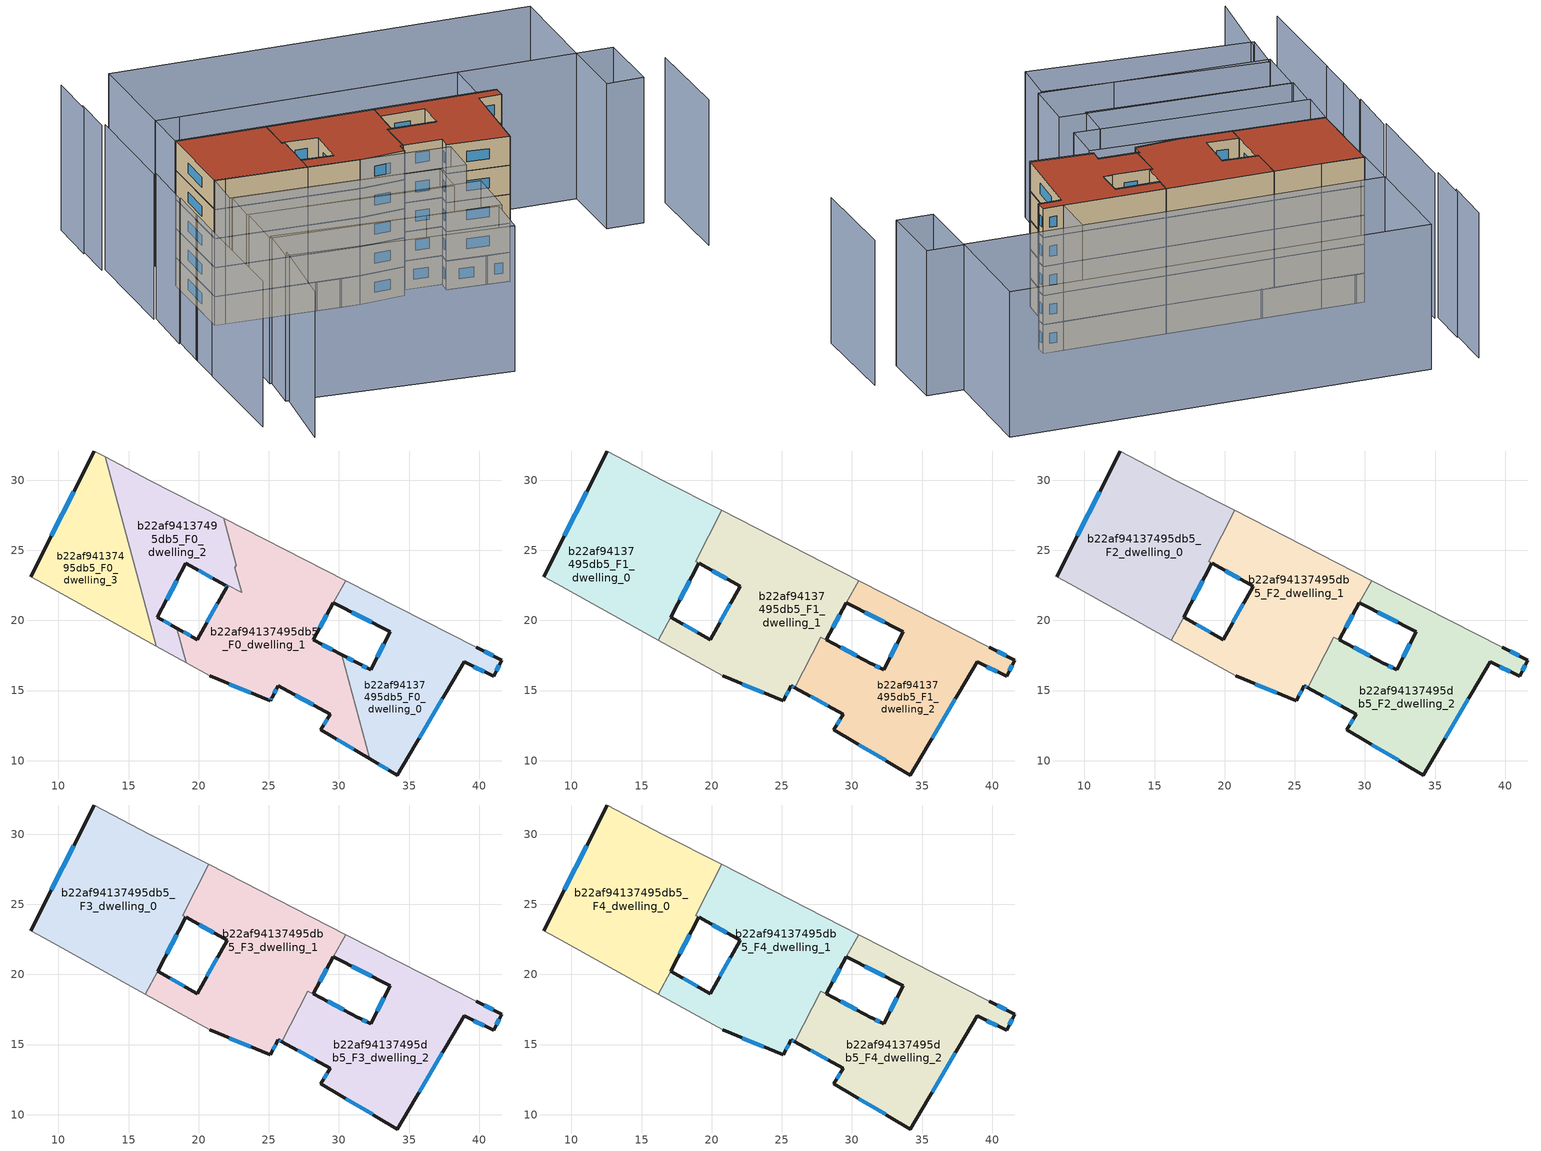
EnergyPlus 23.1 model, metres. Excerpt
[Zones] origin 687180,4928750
b22af94137495db5_F0_dwelling_0
 floor ground (EU_floor_Construction): 41.03,16.02 41.6,17.18 39.77,18.08 30.48,22.84 29.68,21.39 29.6,21.26 33.65,19.21 32.26,16.48 31.39,16.93 30.2,17.56 32.2,10.14 34.17,8.98 38.92,17.05 z0
 wall outside (EU_wall_Construction): 30.2,17.56 31.39,16.93 32.26,16.48 33.65,19.21 29.6,21.26 / 39.77,18.08 41.6,17.18 41.03,16.02 38.92,17.05 34.17,8.98 32.2,10.14 z0:3
 wall adiabatic (EU_wall_Construction): 30.48,22.84 39.77,18.08 z0:3
 wall to b22af94137495db5_F0_dwelling_1 (EU_wall_Construction): 32.2,10.14 30.2,17.56 / 29.6,21.26 30.47,22.84 z0:3
 window (EU_Window_Construction): 30.59,17.35 31,17.13 / 31.68,16.78 31.98,16.63 / 32.71,17.37 33.2,18.32 / 32.34,19.88 30.92,20.59 / 40.37,17.79 41.01,17.47 / 41.42,16.8 41.22,16.4 / 40.35,16.36 39.61,16.72 / 37.38,14.43 35.72,11.61 / 33.53,9.36 32.84,9.76 z0.98:2.02
b22af94137495db5_F0_dwelling_1
 floor ground (EU_floor_Construction): 32.2,10.14 30.2,17.56 28.15,18.63 29.6,21.26 29.68,21.39 30.47,22.84 21.78,27.29 22.69,23.93 22.59,23.74 23.06,22.01 23.05,22.01 22.07,22.5 19.9,18.62 18.44,19.45 19.12,16.97 20.79,16.04 25.09,14.27 25.23,14.53 25.67,15.34 29.38,13.32 28.7,12.2 z0
 wall outside (EU_wall_Construction): 32.2,10.14 28.7,12.2 29.38,13.32 25.67,15.34 25.23,14.53 25.09,14.27 20.79,16.04 / 18.44,19.45 19.9,18.62 22.02,22.42 / 29.6,21.26 28.15,18.63 30.2,17.56 z0:3
 wall adiabatic (EU_wall_Construction): 21.78,27.29 30.47,22.84 / 20.79,16.04 19.12,16.97 z0:3
 wall to b22af94137495db5_F0_dwelling_2 (EU_wall_Construction): 19.12,16.97 18.45,19.45 / 22.02,22.42 22.07,22.5 23.05,22.01 23.06,22.01 22.59,23.74 22.69,23.93 21.78,27.29 z0:3
 window (EU_Window_Construction): 28.82,18.28 29.53,17.91 / 31.07,10.81 29.84,11.53 / 28.92,12.57 29.16,12.96 / 28.18,13.98 26.88,14.68 / 25.53,15.08 25.38,14.8 / 25.19,14.45 25.14,14.36 / 23.69,14.85 22.19,15.47 / 18.92,19.18 19.43,18.89 / 20.59,19.86 21.33,21.19 / 29.13,20.41 28.62,19.49 z0.98:2.02
b22af94137495db5_F0_dwelling_2
 floor ground (EU_floor_Construction): 19.12,16.97 18.44,19.45 17.06,20.24 19.09,24.09 21.89,22.5 22.02,22.42 22.07,22.5 23.05,22.01 23.06,22.01 22.59,23.74 22.69,23.93 21.78,27.29 16.47,30.01 13.32,31.68 16.98,18.16 z0
 wall outside (EU_wall_Construction): 22.02,22.42 21.89,22.5 19.09,24.09 17.06,20.24 18.44,19.45 z0:3
 wall adiabatic (EU_wall_Construction): 19.12,16.97 16.98,18.16 / 13.32,31.68 16.47,30.01 21.78,27.29 z0:3
 wall to b22af94137495db5_F0_dwelling_3 (EU_wall_Construction): 16.98,18.16 13.33,31.68 z0:3
 window (EU_Window_Construction): 21.98,22.45 21.93,22.47 / 20.98,23.01 20,23.57 / 18.43,22.84 17.72,21.49 / 17.51,19.98 18,19.71 z0.98:2.02
b22af94137495db5_F0_dwelling_3
 floor ground (EU_floor_Construction): 16.98,18.16 13.32,31.68 12.56,32.08 8.03,23.13 8.94,22.63 z0
 wall outside (EU_wall_Construction): 8.03,23.13 12.56,32.08 z0:3
 wall adiabatic (EU_wall_Construction): 12.56,32.08 13.32,31.68 / 16.98,18.16 8.94,22.63 8.03,23.13 z0:3
 window (EU_Window_Construction): 9.51,26.04 11.09,29.17 z0.98:2.02
b22af94137495db5_F1_dwelling_0
 floor to b22af94137495db5_F0_dwelling_2 (EU_floor_Construction): 17.06,20.24 19.09,24.09 18.85,24.23 20.71,27.84 16.47,30.01 13.33,31.68 16.64,19.43 z3
 floor to b22af94137495db5_F0_dwelling_3 (EU_floor_Construction): 16.2,18.6 16.64,19.43 13.33,31.68 12.56,32.08 8.03,23.13 8.94,22.63 z3
 wall outside (EU_wall_Construction): 8.03,23.13 12.56,32.08 / 19.09,24.09 17.07,20.24 z3:6
 wall adiabatic (EU_wall_Construction): 16.2,18.6 8.94,22.63 8.03,23.13 / 12.56,32.08 16.47,30.01 20.71,27.84 z3:6
 wall to b22af94137495db5_F1_dwelling_1 (EU_wall_Construction): 20.71,27.84 18.85,24.23 19.09,24.09 / 17.07,20.24 16.2,18.6 z3:6
 window (EU_Window_Construction): 9.51,26.04 11.09,29.17 / 18.43,22.84 17.73,21.49 z3.98:5.02
b22af94137495db5_F1_dwelling_1
 floor to b22af94137495db5_F0_dwelling_1 (EU_floor_Construction): 29.72,17.81 28.15,18.63 29.6,21.26 29.68,21.39 30.47,22.84 21.78,27.29 22.69,23.93 22.59,23.74 23.06,22.01 23.05,22.01 22.07,22.5 19.9,18.62 18.45,19.45 19.12,16.97 20.79,16.04 25.09,14.27 25.23,14.53 25.67,15.34 25.94,15.2 27.79,18.82 z3
 floor to b22af94137495db5_F0_dwelling_2 (EU_floor_Construction): 23.06,22.01 22.59,23.74 22.69,23.93 21.78,27.29 20.71,27.84 18.85,24.23 19.09,24.09 21.89,22.5 22.02,22.42 22.07,22.5 23.05,22.01 z3; 19.12,16.97 18.45,19.45 17.07,20.24 16.98,18.16 z3; 16.98,18.16 17.07,20.24 16.64,19.43 z3
 floor to b22af94137495db5_F0_dwelling_3 (EU_floor_Construction): 16.98,18.16 16.64,19.43 16.2,18.6 z3
 wall outside (EU_wall_Construction): 29.6,21.26 28.15,18.63 31.39,16.93 / 25.94,15.2 25.67,15.34 25.09,14.27 20.79,16.04 / 17.07,20.24 19.9,18.62 22.02,22.42 19.1,24.09 z3:6
 wall adiabatic (EU_wall_Construction): 20.71,27.84 30.48,22.84 / 20.79,16.04 16.2,18.6 z3:6
 wall to b22af94137495db5_F1_dwelling_2 (EU_wall_Construction): 30.48,22.84 29.6,21.26 / 31.39,16.93 27.79,18.82 25.93,15.2 z3:6
 window (EU_Window_Construction): 29.13,20.41 28.62,19.49 / 29.21,18.08 30.34,17.48 / 25.85,15.24 25.76,15.29 / 25.48,14.99 25.28,14.62 / 23.69,14.85 22.19,15.47 / 17.99,19.71 18.98,19.15 / 20.59,19.86 21.33,21.19 / 21.07,22.96 20.05,23.55 z3.98:5.02
b22af94137495db5_F1_dwelling_2
 floor to b22af94137495db5_F0_dwelling_0 (EU_floor_Construction): 41.03,16.02 41.6,17.18 39.77,18.08 30.48,22.84 29.61,21.26 33.65,19.21 32.26,16.48 31.39,16.93 30.2,17.55 32.2,10.14 34.17,8.98 38.92,17.05 z3
 floor to b22af94137495db5_F0_dwelling_1 (EU_floor_Construction): 32.2,10.14 30.2,17.55 27.79,18.82 25.94,15.2 29.38,13.32 28.7,12.2 z3
 wall outside (EU_wall_Construction): 31.4,16.93 32.26,16.48 33.65,19.21 29.61,21.26 / 39.77,18.08 41.6,17.18 41.03,16.02 38.92,17.05 34.17,8.98 28.7,12.2 29.38,13.32 25.94,15.2 z3:6
 wall adiabatic (EU_wall_Construction): 30.48,22.84 39.77,18.08 z3:6
 window (EU_Window_Construction): 28.26,13.93 27.06,14.59 / 31.68,16.78 31.98,16.63 / 32.71,17.37 33.2,18.32 / 32.34,19.88 30.92,20.59 / 40.37,17.79 41.01,17.47 / 41.42,16.8 41.22,16.4 / 40.35,16.36 39.61,16.72 / 37.38,14.43 35.72,11.61 / 32.39,10.03 30.48,11.15 / 28.92,12.57 29.16,12.96 z3.98:5.02
b22af94137495db5_F2_dwelling_0
 floor to b22af94137495db5_F1_dwelling_0 (EU_floor_Construction): 17.07,20.24 19.09,24.09 18.85,24.23 20.71,27.84 16.47,30.01 12.56,32.08 8.03,23.13 8.94,22.63 16.2,18.6 z6
 wall outside (EU_wall_Construction): 8.03,23.13 12.56,32.08 / 19.09,24.09 17.07,20.24 z6:9
 wall adiabatic (EU_wall_Construction): 16.2,18.6 8.94,22.63 8.03,23.13 / 12.56,32.08 16.47,30.01 20.71,27.84 z6:9
 wall to b22af94137495db5_F2_dwelling_1 (EU_wall_Construction): 20.71,27.84 18.85,24.23 19.09,24.09 / 17.07,20.24 16.2,18.6 z6:9
 window (EU_Window_Construction): 9.51,26.04 11.09,29.17 / 18.43,22.84 17.73,21.49 z6.98:8.02
b22af94137495db5_F2_dwelling_1
 floor to b22af94137495db5_F1_dwelling_1 (EU_floor_Construction): 29.72,17.81 28.15,18.63 29.6,21.26 30.48,22.84 20.71,27.84 18.85,24.23 19.1,24.09 22.02,22.42 19.9,18.62 17.07,20.24 16.2,18.6 20.79,16.04 25.09,14.27 25.67,15.34 25.94,15.2 27.79,18.82 z6
 wall outside (EU_wall_Construction): 29.6,21.26 28.15,18.63 31.39,16.93 / 25.94,15.2 25.67,15.34 25.09,14.27 20.79,16.04 / 17.07,20.24 19.9,18.62 22.02,22.42 19.1,24.09 z6:9
 wall adiabatic (EU_wall_Construction): 20.71,27.84 30.48,22.84 / 20.79,16.04 16.2,18.6 z6:9
 wall to b22af94137495db5_F2_dwelling_2 (EU_wall_Construction): 30.48,22.84 29.6,21.26 / 31.39,16.93 27.79,18.82 25.93,15.2 z6:9
 window (EU_Window_Construction): 29.13,20.41 28.62,19.49 / 29.21,18.08 30.34,17.48 / 25.85,15.24 25.76,15.29 / 25.48,14.99 25.28,14.62 / 23.69,14.85 22.19,15.47 / 17.99,19.71 18.98,19.15 / 20.59,19.86 21.33,21.19 / 21.07,22.96 20.05,23.55 z6.98:8.02
b22af94137495db5_F2_dwelling_2
 floor to b22af94137495db5_F1_dwelling_2 (EU_floor_Construction): 41.03,16.02 41.6,17.18 39.77,18.08 30.48,22.84 29.61,21.26 33.65,19.21 32.26,16.48 31.39,16.93 27.79,18.82 25.94,15.2 29.38,13.32 28.7,12.2 34.17,8.98 38.92,17.05 z6
 wall outside (EU_wall_Construction): 31.4,16.93 32.26,16.48 33.65,19.21 29.61,21.26 / 39.77,18.08 41.6,17.18 41.03,16.02 38.92,17.05 34.17,8.98 28.7,12.2 29.38,13.32 25.94,15.2 z6:9
 wall adiabatic (EU_wall_Construction): 30.48,22.84 39.77,18.08 z6:9
 window (EU_Window_Construction): 28.26,13.93 27.06,14.59 / 31.68,16.78 31.98,16.63 / 32.71,17.37 33.2,18.32 / 32.34,19.88 30.92,20.59 / 40.37,17.79 41.01,17.47 / 41.42,16.8 41.22,16.4 / 40.35,16.36 39.61,16.72 / 37.38,14.43 35.72,11.61 / 32.39,10.03 30.48,11.15 / 28.92,12.57 29.16,12.96 z6.98:8.02
b22af94137495db5_F3_dwelling_0
 floor to b22af94137495db5_F2_dwelling_0 (EU_floor_Construction): 17.07,20.24 19.09,24.09 18.85,24.23 20.71,27.84 16.47,30.01 12.56,32.08 8.03,23.13 8.94,22.63 16.2,18.6 z9
 wall outside (EU_wall_Construction): 8.03,23.13 12.56,32.08 / 19.09,24.09 17.07,20.24 z9:12
 wall adiabatic (EU_wall_Construction): 16.2,18.6 8.94,22.63 8.03,23.13 / 12.56,32.08 16.47,30.01 20.71,27.84 z9:12
 wall to b22af94137495db5_F3_dwelling_1 (EU_wall_Construction): 20.71,27.84 18.85,24.23 19.09,24.09 / 17.07,20.24 16.2,18.6 z9:12
 window (EU_Window_Construction): 9.51,26.04 11.09,29.17 / 18.43,22.84 17.73,21.49 z9.98:11.02
b22af94137495db5_F3_dwelling_1
 floor to b22af94137495db5_F2_dwelling_1 (EU_floor_Construction): 29.72,17.81 28.15,18.63 29.6,21.26 30.48,22.84 20.71,27.84 18.85,24.23 19.1,24.09 22.02,22.42 19.9,18.62 17.07,20.24 16.2,18.6 20.79,16.04 25.09,14.27 25.67,15.34 25.94,15.2 27.79,18.82 z9
 wall outside (EU_wall_Construction): 29.6,21.26 28.15,18.63 31.39,16.93 / 25.94,15.2 25.67,15.34 25.09,14.27 20.79,16.04 / 17.07,20.24 19.9,18.62 22.02,22.42 19.1,24.09 z9:12
 wall adiabatic (EU_wall_Construction): 20.71,27.84 30.48,22.84 / 20.79,16.04 16.2,18.6 z9:12
 wall to b22af94137495db5_F3_dwelling_2 (EU_wall_Construction): 30.48,22.84 29.6,21.26 / 31.39,16.93 27.79,18.82 25.93,15.2 z9:12
 window (EU_Window_Construction): 29.13,20.41 28.62,19.49 / 29.21,18.08 30.34,17.48 / 25.85,15.24 25.76,15.29 / 25.48,14.99 25.28,14.62 / 23.69,14.85 22.19,15.47 / 17.99,19.71 18.98,19.15 / 20.59,19.86 21.33,21.19 / 21.07,22.96 20.05,23.55 z9.98:11.02
b22af94137495db5_F3_dwelling_2
 floor to b22af94137495db5_F2_dwelling_2 (EU_floor_Construction): 41.03,16.02 41.6,17.18 39.77,18.08 30.48,22.84 29.61,21.26 33.65,19.21 32.26,16.48 31.39,16.93 27.79,18.82 25.94,15.2 29.38,13.32 28.7,12.2 34.17,8.98 38.92,17.05 z9
 wall outside (EU_wall_Construction): 31.4,16.93 32.26,16.48 33.65,19.21 29.61,21.26 / 39.77,18.08 41.6,17.18 41.03,16.02 38.92,17.05 34.17,8.98 28.7,12.2 29.38,13.32 25.94,15.2 z9:12
 wall adiabatic (EU_wall_Construction): 30.48,22.84 39.77,18.08 z9:12
 window (EU_Window_Construction): 28.26,13.93 27.06,14.59 / 31.68,16.78 31.98,16.63 / 32.71,17.37 33.2,18.32 / 32.34,19.88 30.92,20.59 / 40.37,17.79 41.01,17.47 / 41.42,16.8 41.22,16.4 / 40.35,16.36 39.61,16.72 / 37.38,14.43 35.72,11.61 / 32.39,10.03 30.48,11.15 / 28.92,12.57 29.16,12.96 z9.98:11.02
b22af94137495db5_F4_dwelling_0
 floor to b22af94137495db5_F3_dwelling_0 (EU_floor_Construction): 17.07,20.24 19.09,24.09 18.85,24.23 20.71,27.84 16.47,30.01 12.56,32.08 8.03,23.13 8.94,22.63 16.2,18.6 z12
 wall outside (EU_wall_Construction): 8.03,23.13 12.56,32.08 / 19.09,24.09 17.07,20.24 z12:15
 wall adiabatic (EU_wall_Construction): 16.2,18.6 8.94,22.63 8.03,23.13 / 12.56,32.08 16.47,30.01 20.71,27.84 z12:15
 wall to b22af94137495db5_F4_dwelling_1 (EU_wall_Construction): 20.71,27.84 18.85,24.23 19.09,24.09 / 17.07,20.24 16.2,18.6 z12:15
 window (EU_Window_Construction): 9.51,26.04 11.09,29.17 / 18.43,22.84 17.73,21.49 z12.98:14.02
 roof outside (EU_roof_Construction): 20.71,27.84 18.85,24.23 19.09,24.09 17.07,20.24 16.2,18.6 8.94,22.63 8.03,23.13 12.56,32.08 16.47,30.01 z15
b22af94137495db5_F4_dwelling_1
 floor to b22af94137495db5_F3_dwelling_1 (EU_floor_Construction): 29.72,17.81 28.15,18.63 29.6,21.26 30.48,22.84 20.71,27.84 18.85,24.23 19.1,24.09 22.02,22.42 19.9,18.62 17.07,20.24 16.2,18.6 20.79,16.04 25.09,14.27 25.67,15.34 25.94,15.2 27.79,18.82 z12
 wall outside (EU_wall_Construction): 29.6,21.26 28.15,18.63 31.39,16.93 / 25.94,15.2 25.67,15.34 25.09,14.27 20.79,16.04 / 17.07,20.24 19.9,18.62 22.02,22.42 19.1,24.09 z12:15
 wall adiabatic (EU_wall_Construction): 20.71,27.84 30.48,22.84 / 20.79,16.04 16.2,18.6 z12:15
 wall to b22af94137495db5_F4_dwelling_2 (EU_wall_Construction): 30.48,22.84 29.6,21.26 / 31.39,16.93 27.79,18.82 25.93,15.2 z12:15
 window (EU_Window_Construction): 29.13,20.41 28.62,19.49 / 29.21,18.08 30.34,17.48 / 25.85,15.24 25.76,15.29 / 25.48,14.99 25.28,14.62 / 23.69,14.85 22.19,15.47 / 17.99,19.71 18.98,19.15 / 20.59,19.86 21.33,21.19 / 21.07,22.96 20.05,23.55 z12.98:14.02
 roof outside (EU_roof_Construction): 30.48,22.84 29.6,21.26 28.15,18.63 29.72,17.81 27.79,18.82 25.94,15.2 25.67,15.34 25.09,14.27 20.79,16.04 16.2,18.6 17.07,20.24 19.9,18.62 22.02,22.42 19.09,24.09 18.85,24.23 20.71,27.84 z15
b22af94137495db5_F4_dwelling_2
 floor to b22af94137495db5_F3_dwelling_2 (EU_floor_Construction): 41.03,16.02 41.6,17.18 39.77,18.08 30.48,22.84 29.61,21.26 33.65,19.21 32.26,16.48 31.39,16.93 27.79,18.82 25.94,15.2 29.38,13.32 28.7,12.2 34.17,8.98 38.92,17.05 z12
 wall outside (EU_wall_Construction): 31.4,16.93 32.26,16.48 33.65,19.21 29.61,21.26 / 39.77,18.08 41.6,17.18 41.03,16.02 38.92,17.05 34.17,8.98 28.7,12.2 29.38,13.32 25.94,15.2 z12:15
 wall adiabatic (EU_wall_Construction): 30.48,22.84 39.77,18.08 z12:15
 window (EU_Window_Construction): 28.26,13.93 27.06,14.59 / 31.68,16.78 31.98,16.63 / 32.71,17.37 33.2,18.32 / 32.34,19.88 30.92,20.59 / 40.37,17.79 41.01,17.47 / 41.42,16.8 41.22,16.4 / 40.35,16.36 39.61,16.72 / 37.38,14.43 35.72,11.61 / 32.39,10.03 30.48,11.15 / 28.92,12.57 29.16,12.96 z12.98:14.02
 roof outside (EU_roof_Construction): 39.77,18.08 41.6,17.18 41.03,16.02 38.92,17.05 34.17,8.98 28.7,12.2 29.38,13.32 25.94,15.2 27.79,18.82 31.39,16.93 32.26,16.48 33.65,19.21 29.61,21.26 30.48,22.84 z15
shading: 52.92,0.44 57.57,9.99 / -5.19,-0.99 -0.05,7.01 / -0.91,15.65 -6.62,4.29 / 0.98,19.32 -0.97,15.46 / 2.88,22.88 0.84,19.03 / 5.61,28.39 2.73,22.96 / 11.04,39.55 5.38,28.51 / 12.95,44.03 10.73,39.71 / 15.23,48.73 12.56,43.54 / 18.76,-5.09 -0.71,6.56 / -0.71,6.56 1.77,10.71 / 1.77,10.71 21.24,-0.93 / 21.24,-0.93 18.76,-5.09 / 4.2,15.56 24.57,4.26 / 24.57,4.26 21.7,-0.91 / 21.7,-0.91 1.33,10.39 / 1.33,10.39 4.2,15.56 / 6.07,19.25 24.14,8.98 / 24.14,8.98 22.09,5.37 / 22.09,5.37 4.02,15.64 / 4.02,15.64 6.07,19.25 / 26.42,7.69 5.89,19.36 / 5.89,19.36 8.1,23.25 / 8.1,23.25 28.64,11.58 / 28.64,11.58 26.42,7.69 / 14.81,36.52 42.06,22.53 / 42.06,22.53 39.76,18.05 / 39.76,18.05 12.51,32.04 / 12.51,32.04 14.81,36.52 / 52.82,17 14.78,36.54 / 14.78,36.54 20.19,47.07 / 20.19,47.07 58.23,27.53 / 58.23,27.53 52.82,17 / 56.2,15.33 52.79,8.5 / 52.79,8.5 49.42,10.18 / 49.42,10.18 52.82,17.01 / 52.82,17.01 56.2,15.33 z0:15
[Building]
EU S2 Campaign: North Axis=0; Terrain=City; Solar Distribution=FullExterior
[Site:Location]
Bologna: Latitude=44.5; Longitude=11.25; Time Zone=1; Elevation=37
[SizingPeriod:WeatherFileDays]
AnnualSizingPeriod: Begin Month=1; Begin Day of Month=1; End Month=12; End Day of Month=31; Day of Week for Start Day=Monday; Use Weather File Daylight Saving Period=No; Use Weather File Rain and Snow Indicators=No
[MATERIAL]
EU_InternalMass_Material: Roughness=MediumRough; Thickness=0.1; Conductivity=1; Density=1800; Specific Heat=900; Thermal Absorptance=0.9; Solar Absorptance=0.7; Visible Absorptance=0.7
[MATERIAL:NOMASS] Roughness=MediumRough; Thermal Absorptance=0.9; Solar Absorptance=0.7; Visible Absorptance=0.7
Name | Thermal Resistance
EU_wall_NoMass | 0.905828
EU_roof_NoMass | 0.37593
EU_floor_NoMass | 0.67114
[WINDOWMATERIAL:SIMPLEGLAZINGSYSTEM]
EU_Window_SimpleGlazing: UFactor=4.52486; Solar Heat Gain Coefficient=0.85; Visible Transmittance=0.85
[CONSTRUCTION]
EU_wall_Construction: EU_wall_NoMass
EU_roof_Construction: EU_roof_NoMass
EU_floor_Construction: EU_floor_NoMass
EU_InternalMass_Construction: EU_InternalMass_Material
EU_Window_Construction: EU_Window_SimpleGlazing
[ZONE] Type=1; Multiplier=1; Ceiling Height=autocalculate; Floor Area=autocalculate; Part of Total Floor Area=Yes
Name | Volume
b22af94137495db5_F0_dwelling_0 | 200.8
b22af94137495db5_F1_dwelling_0 | 282.845
b22af94137495db5_F2_dwelling_0; b22af94137495db5_F3_dwelling_0; b22af94137495db5_F4_dwelling_0 | 282.861
b22af94137495db5_F0_dwelling_1 | 300.012
b22af94137495db5_F1_dwelling_1 | 280.583
b22af94137495db5_F2_dwelling_1; b22af94137495db5_F3_dwelling_1; b22af94137495db5_F4_dwelling_1 | 280.624
b22af94137495db5_F0_dwelling_2 | 166.914
b22af94137495db5_F1_dwelling_2 | 271.343
b22af94137495db5_F2_dwelling_2; b22af94137495db5_F3_dwelling_2; b22af94137495db5_F4_dwelling_2 | 271.326
b22af94137495db5_F0_dwelling_3 | 167.079
[INTERNALMASS] Construction=EU_InternalMass_Construction
Name | Zone or ZoneList | Surface Area
b22af94137495db5_F0_dwelling_0_EU_InternalMass | b22af94137495db5_F0_dwelling_0 | 66.9381
b22af94137495db5_F0_dwelling_1_EU_InternalMass | b22af94137495db5_F0_dwelling_1 | 100.004
b22af94137495db5_F0_dwelling_2_EU_InternalMass | b22af94137495db5_F0_dwelling_2 | 55.6433
b22af94137495db5_F0_dwelling_3_EU_InternalMass | b22af94137495db5_F0_dwelling_3 | 55.6882
b22af94137495db5_F1_dwelling_0_EU_InternalMass | b22af94137495db5_F1_dwelling_0 | 94.2825
b22af94137495db5_F1_dwelling_1_EU_InternalMass | b22af94137495db5_F1_dwelling_1 | 93.5625
b22af94137495db5_F1_dwelling_2_EU_InternalMass | b22af94137495db5_F1_dwelling_2 | 90.4451
b22af94137495db5_F2_dwelling_0_EU_InternalMass | b22af94137495db5_F2_dwelling_0 | 94.2825
b22af94137495db5_F2_dwelling_1_EU_InternalMass | b22af94137495db5_F2_dwelling_1 | 93.5625
b22af94137495db5_F2_dwelling_2_EU_InternalMass | b22af94137495db5_F2_dwelling_2 | 90.4451
b22af94137495db5_F3_dwelling_0_EU_InternalMass | b22af94137495db5_F3_dwelling_0 | 94.2825
b22af94137495db5_F3_dwelling_1_EU_InternalMass | b22af94137495db5_F3_dwelling_1 | 93.5625
b22af94137495db5_F3_dwelling_2_EU_InternalMass | b22af94137495db5_F3_dwelling_2 | 90.4451
b22af94137495db5_F4_dwelling_0_EU_InternalMass | b22af94137495db5_F4_dwelling_0 | 94.2825
b22af94137495db5_F4_dwelling_1_EU_InternalMass | b22af94137495db5_F4_dwelling_1 | 93.5625
b22af94137495db5_F4_dwelling_2_EU_InternalMass | b22af94137495db5_F4_dwelling_2 | 90.4451
[OTHEREQUIPMENT] Fuel Type=Electricity; Design Level Calculation Method=Watts/Area; Power per Zone Floor Area=1; Fraction Latent=0; Fraction Radiant=0; Fraction Lost=0; Carbon Dioxide Generation Rate=0; EndUse Subcategory=EU_Step8_InternalGains
Name | Zone or ZoneList or Space or SpaceList | Schedule
EU_Step8_InternalGain_b22af94137495db5_F0_dwelling_0_f000 | b22af94137495db5_F0_dwelling_0 | EU_Step8_GainSchedule_b22af94137495db5_F0_dwelling_0_f000
EU_Step8_InternalGain_b22af94137495db5_F0_dwelling_1_f000 | b22af94137495db5_F0_dwelling_1 | EU_Step8_GainSchedule_b22af94137495db5_F0_dwelling_1_f000
EU_Step8_InternalGain_b22af94137495db5_F0_dwelling_2_f000 | b22af94137495db5_F0_dwelling_2 | EU_Step8_GainSchedule_b22af94137495db5_F0_dwelling_2_f000
EU_Step8_InternalGain_b22af94137495db5_F0_dwelling_3_f000 | b22af94137495db5_F0_dwelling_3 | EU_Step8_GainSchedule_b22af94137495db5_F0_dwelling_3_f000
EU_Step8_InternalGain_b22af94137495db5_F1_dwelling_0_f000 | b22af94137495db5_F1_dwelling_0 | EU_Step8_GainSchedule_b22af94137495db5_F1_dwelling_0_f000
EU_Step8_InternalGain_b22af94137495db5_F1_dwelling_1_f000 | b22af94137495db5_F1_dwelling_1 | EU_Step8_GainSchedule_b22af94137495db5_F1_dwelling_1_f000
EU_Step8_InternalGain_b22af94137495db5_F1_dwelling_2_f000 | b22af94137495db5_F1_dwelling_2 | EU_Step8_GainSchedule_b22af94137495db5_F1_dwelling_2_f000
EU_Step8_InternalGain_b22af94137495db5_F2_dwelling_0_f000 | b22af94137495db5_F2_dwelling_0 | EU_Step8_GainSchedule_b22af94137495db5_F2_dwelling_0_f000
EU_Step8_InternalGain_b22af94137495db5_F2_dwelling_1_f000 | b22af94137495db5_F2_dwelling_1 | EU_Step8_GainSchedule_b22af94137495db5_F2_dwelling_1_f000
EU_Step8_InternalGain_b22af94137495db5_F2_dwelling_2_f000 | b22af94137495db5_F2_dwelling_2 | EU_Step8_GainSchedule_b22af94137495db5_F2_dwelling_2_f000
EU_Step8_InternalGain_b22af94137495db5_F3_dwelling_0_f000 | b22af94137495db5_F3_dwelling_0 | EU_Step8_GainSchedule_b22af94137495db5_F3_dwelling_0_f000
EU_Step8_InternalGain_b22af94137495db5_F3_dwelling_1_f000 | b22af94137495db5_F3_dwelling_1 | EU_Step8_GainSchedule_b22af94137495db5_F3_dwelling_1_f000
EU_Step8_InternalGain_b22af94137495db5_F3_dwelling_2_f000 | b22af94137495db5_F3_dwelling_2 | EU_Step8_GainSchedule_b22af94137495db5_F3_dwelling_2_f000
EU_Step8_InternalGain_b22af94137495db5_F4_dwelling_0_f000 | b22af94137495db5_F4_dwelling_0 | EU_Step8_GainSchedule_b22af94137495db5_F4_dwelling_0_f000
EU_Step8_InternalGain_b22af94137495db5_F4_dwelling_1_f000 | b22af94137495db5_F4_dwelling_1 | EU_Step8_GainSchedule_b22af94137495db5_F4_dwelling_1_f000
EU_Step8_InternalGain_b22af94137495db5_F4_dwelling_2_f000 | b22af94137495db5_F4_dwelling_2 | EU_Step8_GainSchedule_b22af94137495db5_F4_dwelling_2_f000
[ZONEVENTILATION:DESIGNFLOWRATE] Schedule=EU_AlwaysOn; Design Flow Rate Calculation Method=AirChanges/Hour; Air Changes per Hour=0.73129; Ventilation Type=Natural; Fan Pressure Rise=0; Fan Total Efficiency=1; Constant Term Coefficient=1; Temperature Term Coefficient=0; Velocity Term Coefficient=0; Velocity Squared Term Coefficient=0; Minimum Indoor Temperature=-100; Maximum Indoor Temperature=100; Delta Temperature=-100; Minimum Outdoor Temperature=-100; Maximum Outdoor Temperature=100; Maximum Wind Speed=40
Name | Zone or ZoneList or Space or SpaceList
EU_ConstantAir_b22af94137495db5_F0_dwelling_0 | b22af94137495db5_F0_dwelling_0
EU_ConstantAir_b22af94137495db5_F0_dwelling_1 | b22af94137495db5_F0_dwelling_1
EU_ConstantAir_b22af94137495db5_F0_dwelling_2 | b22af94137495db5_F0_dwelling_2
EU_ConstantAir_b22af94137495db5_F0_dwelling_3 | b22af94137495db5_F0_dwelling_3
EU_ConstantAir_b22af94137495db5_F1_dwelling_0 | b22af94137495db5_F1_dwelling_0
EU_ConstantAir_b22af94137495db5_F1_dwelling_1 | b22af94137495db5_F1_dwelling_1
EU_ConstantAir_b22af94137495db5_F1_dwelling_2 | b22af94137495db5_F1_dwelling_2
EU_ConstantAir_b22af94137495db5_F2_dwelling_0 | b22af94137495db5_F2_dwelling_0
EU_ConstantAir_b22af94137495db5_F2_dwelling_1 | b22af94137495db5_F2_dwelling_1
EU_ConstantAir_b22af94137495db5_F2_dwelling_2 | b22af94137495db5_F2_dwelling_2
EU_ConstantAir_b22af94137495db5_F3_dwelling_0 | b22af94137495db5_F3_dwelling_0
EU_ConstantAir_b22af94137495db5_F3_dwelling_1 | b22af94137495db5_F3_dwelling_1
EU_ConstantAir_b22af94137495db5_F3_dwelling_2 | b22af94137495db5_F3_dwelling_2
EU_ConstantAir_b22af94137495db5_F4_dwelling_0 | b22af94137495db5_F4_dwelling_0
EU_ConstantAir_b22af94137495db5_F4_dwelling_1 | b22af94137495db5_F4_dwelling_1
EU_ConstantAir_b22af94137495db5_F4_dwelling_2 | b22af94137495db5_F4_dwelling_2
[HVACTEMPLATE:THERMOSTAT] Constant Heating Setpoint=20; Constant Cooling Setpoint=50
EU_HeatOnly_b22af94137495db5_F0_dwelling_0; EU_HeatOnly_b22af94137495db5_F0_dwelling_1; EU_HeatOnly_b22af94137495db5_F0_dwelling_2; EU_HeatOnly_b22af94137495db5_F0_dwelling_3; EU_HeatOnly_b22af94137495db5_F1_dwelling_0; EU_HeatOnly_b22af94137495db5_F1_dwelling_1; EU_HeatOnly_b22af94137495db5_F1_dwelling_2; EU_HeatOnly_b22af94137495db5_F2_dwelling_0; EU_HeatOnly_b22af94137495db5_F2_dwelling_1; EU_HeatOnly_b22af94137495db5_F2_dwelling_2; EU_HeatOnly_b22af94137495db5_F3_dwelling_0; EU_HeatOnly_b22af94137495db5_F3_dwelling_1; EU_HeatOnly_b22af94137495db5_F3_dwelling_2; EU_HeatOnly_b22af94137495db5_F4_dwelling_0; EU_HeatOnly_b22af94137495db5_F4_dwelling_1; EU_HeatOnly_b22af94137495db5_F4_dwelling_2
[HVACTEMPLATE:ZONE:IDEALLOADSAIRSYSTEM] System Availability Schedule=EU_AlwaysOn; Maximum Heating Supply Air Temperature=50; Minimum Cooling Supply Air Temperature=13; Maximum Heating Supply Air Humidity Ratio=0.0156; Minimum Cooling Supply Air Humidity Ratio=0.0077; Heating Limit=NoLimit; Cooling Limit=NoLimit; Heating Availability Schedule=EU_AlwaysOn; Cooling Availability Schedule=EU_CoolingOff; Dehumidification Control Type=ConstantSensibleHeatRatio; Cooling Sensible Heat Ratio=0.7; Dehumidification Setpoint=60; Humidification Control Type=None; Humidification Setpoint=30; Outdoor Air Method=None; Outdoor Air Flow Rate per Person=0.00944; Outdoor Air Flow Rate per Zone Floor Area=0; Outdoor Air Flow Rate per Zone=0; Demand Controlled Ventilation Type=None; Outdoor Air Economizer Type=NoEconomizer; Heat Recovery Type=None; Sensible Heat Recovery Effectiveness=0.7; Latent Heat Recovery Effectiveness=0.65
Name | Template Thermostat
b22af94137495db5_F0_dwelling_0 | EU_HeatOnly_b22af94137495db5_F0_dwelling_0
b22af94137495db5_F0_dwelling_1 | EU_HeatOnly_b22af94137495db5_F0_dwelling_1
b22af94137495db5_F0_dwelling_2 | EU_HeatOnly_b22af94137495db5_F0_dwelling_2
b22af94137495db5_F0_dwelling_3 | EU_HeatOnly_b22af94137495db5_F0_dwelling_3
b22af94137495db5_F1_dwelling_0 | EU_HeatOnly_b22af94137495db5_F1_dwelling_0
b22af94137495db5_F1_dwelling_1 | EU_HeatOnly_b22af94137495db5_F1_dwelling_1
b22af94137495db5_F1_dwelling_2 | EU_HeatOnly_b22af94137495db5_F1_dwelling_2
b22af94137495db5_F2_dwelling_0 | EU_HeatOnly_b22af94137495db5_F2_dwelling_0
b22af94137495db5_F2_dwelling_1 | EU_HeatOnly_b22af94137495db5_F2_dwelling_1
b22af94137495db5_F2_dwelling_2 | EU_HeatOnly_b22af94137495db5_F2_dwelling_2
b22af94137495db5_F3_dwelling_0 | EU_HeatOnly_b22af94137495db5_F3_dwelling_0
b22af94137495db5_F3_dwelling_1 | EU_HeatOnly_b22af94137495db5_F3_dwelling_1
b22af94137495db5_F3_dwelling_2 | EU_HeatOnly_b22af94137495db5_F3_dwelling_2
b22af94137495db5_F4_dwelling_0 | EU_HeatOnly_b22af94137495db5_F4_dwelling_0
b22af94137495db5_F4_dwelling_1 | EU_HeatOnly_b22af94137495db5_F4_dwelling_1
b22af94137495db5_F4_dwelling_2 | EU_HeatOnly_b22af94137495db5_F4_dwelling_2
[SIZING:ZONE] Zone Cooling Design Supply Air Temperature Input Method=SupplyAirTemperature; Zone Cooling Design Supply Air Temperature=13; Zone Heating Design Supply Air Temperature Input Method=SupplyAirTemperature; Zone Heating Design Supply Air Temperature=50; Zone Cooling Design Supply Air Humidity Ratio=0.008; Zone Heating Design Supply Air Humidity Ratio=0.008; Cooling Design Air Flow Method=DesignDay; Cooling Design Air Flow Rate=0; Cooling Minimum Air Flow per Zone Floor Area=0.000762; Cooling Minimum Air Flow=0; Cooling Minimum Air Flow Fraction=0.2; Heating Design Air Flow Method=DesignDay; Heating Design Air Flow Rate=0; Heating Maximum Air Flow per Zone Floor Area=0.002032; Heating Maximum Air Flow=0.141576; Heating Maximum Air Flow Fraction=0.3; Account for Dedicated Outdoor Air System=No; Dedicated Outdoor Air System Control Strategy=NeutralSupplyAir; Dedicated Outdoor Air Low Setpoint Temperature for Design=autosize; Dedicated Outdoor Air High Setpoint Temperature for Design=autosize; Zone Load Sizing Method=Sensible Load Only No Latent Load; Zone Latent Cooling Design Supply Air Humidity Ratio Input Method=HumidityRatioDifference; Zone Cooling Design Supply Air Humidity Ratio Difference=0.005; Zone Latent Heating Design Supply Air Humidity Ratio Input Method=HumidityRatioDifference; Zone Humidification Design Supply Air Humidity Ratio Difference=0.005
b22af94137495db5_F0_dwelling_0; b22af94137495db5_F0_dwelling_1; b22af94137495db5_F0_dwelling_2; b22af94137495db5_F0_dwelling_3; b22af94137495db5_F1_dwelling_0; b22af94137495db5_F1_dwelling_1; b22af94137495db5_F1_dwelling_2; b22af94137495db5_F2_dwelling_0; b22af94137495db5_F2_dwelling_1; b22af94137495db5_F2_dwelling_2; b22af94137495db5_F3_dwelling_0; b22af94137495db5_F3_dwelling_1; b22af94137495db5_F3_dwelling_2; b22af94137495db5_F4_dwelling_0; b22af94137495db5_F4_dwelling_1; b22af94137495db5_F4_dwelling_2
[SCHEDULE:CONSTANT]
Name | Hourly Value
EU_AlwaysOn | 1
EU_CoolingOff | 0
[SCHEDULE:FILE] Column Number=1; Rows to Skip at Top=0; Number of Hours of Data=8760; Column Separator=Comma; Interpolate to Timestep=No; Minutes per Item=60; Adjust Schedule for Daylight Savings=Yes
Name | File
EU_Step8_GainSchedule_b22af94137495db5_F0_dwelling_0_f000 | ../../schedules/b22af94137495db5/b22af94137495db5_F0_dwelling_0_f000_gain.csv
EU_Step8_GainSchedule_b22af94137495db5_F0_dwelling_1_f000 | ../../schedules/b22af94137495db5/b22af94137495db5_F0_dwelling_1_f000_gain.csv
EU_Step8_GainSchedule_b22af94137495db5_F0_dwelling_2_f000 | ../../schedules/b22af94137495db5/b22af94137495db5_F0_dwelling_2_f000_gain.csv
EU_Step8_GainSchedule_b22af94137495db5_F0_dwelling_3_f000 | ../../schedules/b22af94137495db5/b22af94137495db5_F0_dwelling_3_f000_gain.csv
EU_Step8_GainSchedule_b22af94137495db5_F1_dwelling_0_f000 | ../../schedules/b22af94137495db5/b22af94137495db5_F1_dwelling_0_f000_gain.csv
EU_Step8_GainSchedule_b22af94137495db5_F1_dwelling_1_f000 | ../../schedules/b22af94137495db5/b22af94137495db5_F1_dwelling_1_f000_gain.csv
EU_Step8_GainSchedule_b22af94137495db5_F1_dwelling_2_f000 | ../../schedules/b22af94137495db5/b22af94137495db5_F1_dwelling_2_f000_gain.csv
EU_Step8_GainSchedule_b22af94137495db5_F2_dwelling_0_f000 | ../../schedules/b22af94137495db5/b22af94137495db5_F2_dwelling_0_f000_gain.csv
EU_Step8_GainSchedule_b22af94137495db5_F2_dwelling_1_f000 | ../../schedules/b22af94137495db5/b22af94137495db5_F2_dwelling_1_f000_gain.csv
EU_Step8_GainSchedule_b22af94137495db5_F2_dwelling_2_f000 | ../../schedules/b22af94137495db5/b22af94137495db5_F2_dwelling_2_f000_gain.csv
EU_Step8_GainSchedule_b22af94137495db5_F3_dwelling_0_f000 | ../../schedules/b22af94137495db5/b22af94137495db5_F3_dwelling_0_f000_gain.csv
EU_Step8_GainSchedule_b22af94137495db5_F3_dwelling_1_f000 | ../../schedules/b22af94137495db5/b22af94137495db5_F3_dwelling_1_f000_gain.csv
EU_Step8_GainSchedule_b22af94137495db5_F3_dwelling_2_f000 | ../../schedules/b22af94137495db5/b22af94137495db5_F3_dwelling_2_f000_gain.csv
EU_Step8_GainSchedule_b22af94137495db5_F4_dwelling_0_f000 | ../../schedules/b22af94137495db5/b22af94137495db5_F4_dwelling_0_f000_gain.csv
EU_Step8_GainSchedule_b22af94137495db5_F4_dwelling_1_f000 | ../../schedules/b22af94137495db5/b22af94137495db5_F4_dwelling_1_f000_gain.csv
EU_Step8_GainSchedule_b22af94137495db5_F4_dwelling_2_f000 | ../../schedules/b22af94137495db5/b22af94137495db5_F4_dwelling_2_f000_gain.csv
